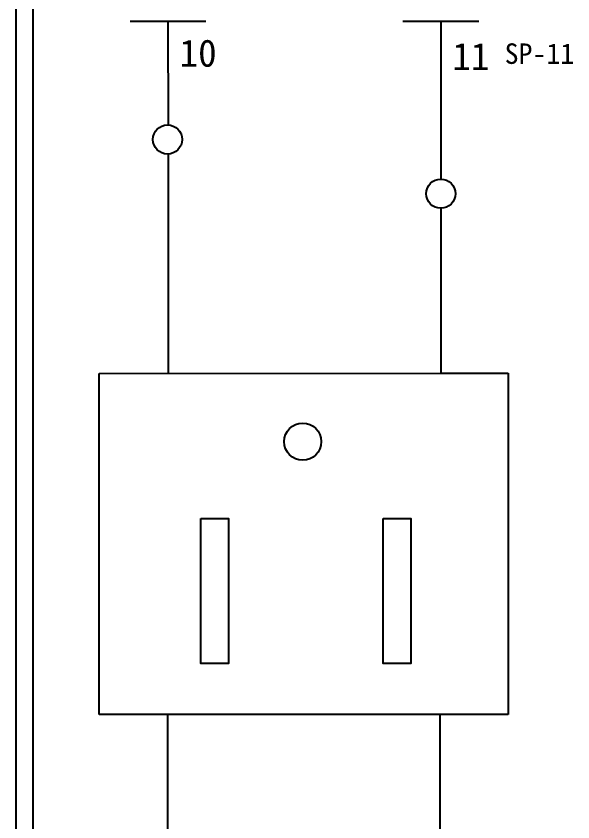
# Model space of a CAD drawing. Extents: x 10 to 297, y 3 to 207.
# Drawn here: x 10 to 50.8, y 62 to 121.1 of the extents above; entities that cross this region are included whole.
import ezdxf

# ---------------------------------------------------------------- set-up
doc = ezdxf.new("R2010")
doc.units = 0
doc.layers.get('0').update_dxf_attribs({"linetype": 'CONTINUOUS'})
doc.layers.add('圖框層', color=7, linetype='CONTINUOUS')
doc.layers.add('標尺寸層', color=3, linetype='CONTINUOUS')
doc.styles.add('STSL', font='kaiu.ttf')

msp = doc.modelspace()

# ---------------------------------------------------------------- linework, layer by layer
for centre in [(21.103, 112.036), (41.139, 108.066)]:
    msp.add_circle(centre, 1.071)
at = {"layer": '圖框層', "color": 7}
for p, q in [((10, 3), (10, 206.969)), ((11.25, 4.25), (11.25, 205.719))]:
    msp.add_line(p, q, dxfattribs=at)
at = {"layer": '標尺寸層', "color": 7}
for p, q in [((18.351, 120.701), (23.919, 120.701)), ((21.135, 120.701), (21.138, 113.106)), ((38.351, 120.701), (43.919, 120.701)), ((41.135, 120.701), (41.139, 109.137)), ((21.138, 110.986), (21.144, 94.902)), ((41.14, 107.037), (41.144, 94.909)), ((16.092, 94.901), (41.083, 94.909)), ((16.092, 69.901), (16.092, 94.901)), ((41.083, 94.909), (46.083, 94.909)), ((46.083, 94.909), (46.083, 69.909)), ((21.092, 69.901), (16.092, 69.901)), ((46.083, 69.909), (21.092, 69.901)), ((21.092, 69.901), (21.096, 56.508)), ((41.083, 56.515), (41.079, 69.907))]:
    msp.add_line(p, q, dxfattribs=at)
for points in [[(23.536, 84.271), (25.575, 84.271), (25.575, 73.634), (23.536, 73.634)], [(36.908, 84.271), (38.948, 84.271), (38.948, 73.634), (36.908, 73.634)]]:
    msp.add_lwpolyline(points, close=True, dxfattribs=at)
msp.add_circle((31.015, 89.896), 1.36, dxfattribs=at)

# ---------------------------------------------------------------- texts
at = {"layer": '圖框層', "color": 4, "style": 'STSL'}
for s, height, p in [('10', 2, (21.985, 117.367)), ('11', 2, (41.985, 117.125)), ('SP-11', 1.5, (45.818, 117.576))]:
    msp.add_text(s, height=height, dxfattribs=at).set_placement(p)

doc.saveas('drawing.dxf')
